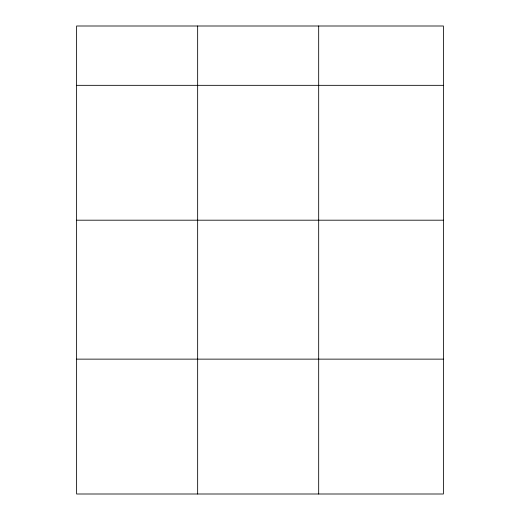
<?xml version="1.0" encoding="UTF-8"?>
<svg xmlns="http://www.w3.org/2000/svg" width="520" height="520" viewBox="0 0 520 520"><rect width="100%" height="100%" fill="white"/><g stroke="black" fill="none" stroke-linecap="round" stroke-linejoin="round"><path stroke-width="0.78" d="M443.385 220.194L443.385 26L76.616 26L76.616 494L443.385 494L443.385 220.194L76.616 220.194M76.616 85.332L443.385 85.332M76.616 359.138L443.385 359.138M318.682 26L318.682 494M197.652 26L197.652 494"/></g></svg>
